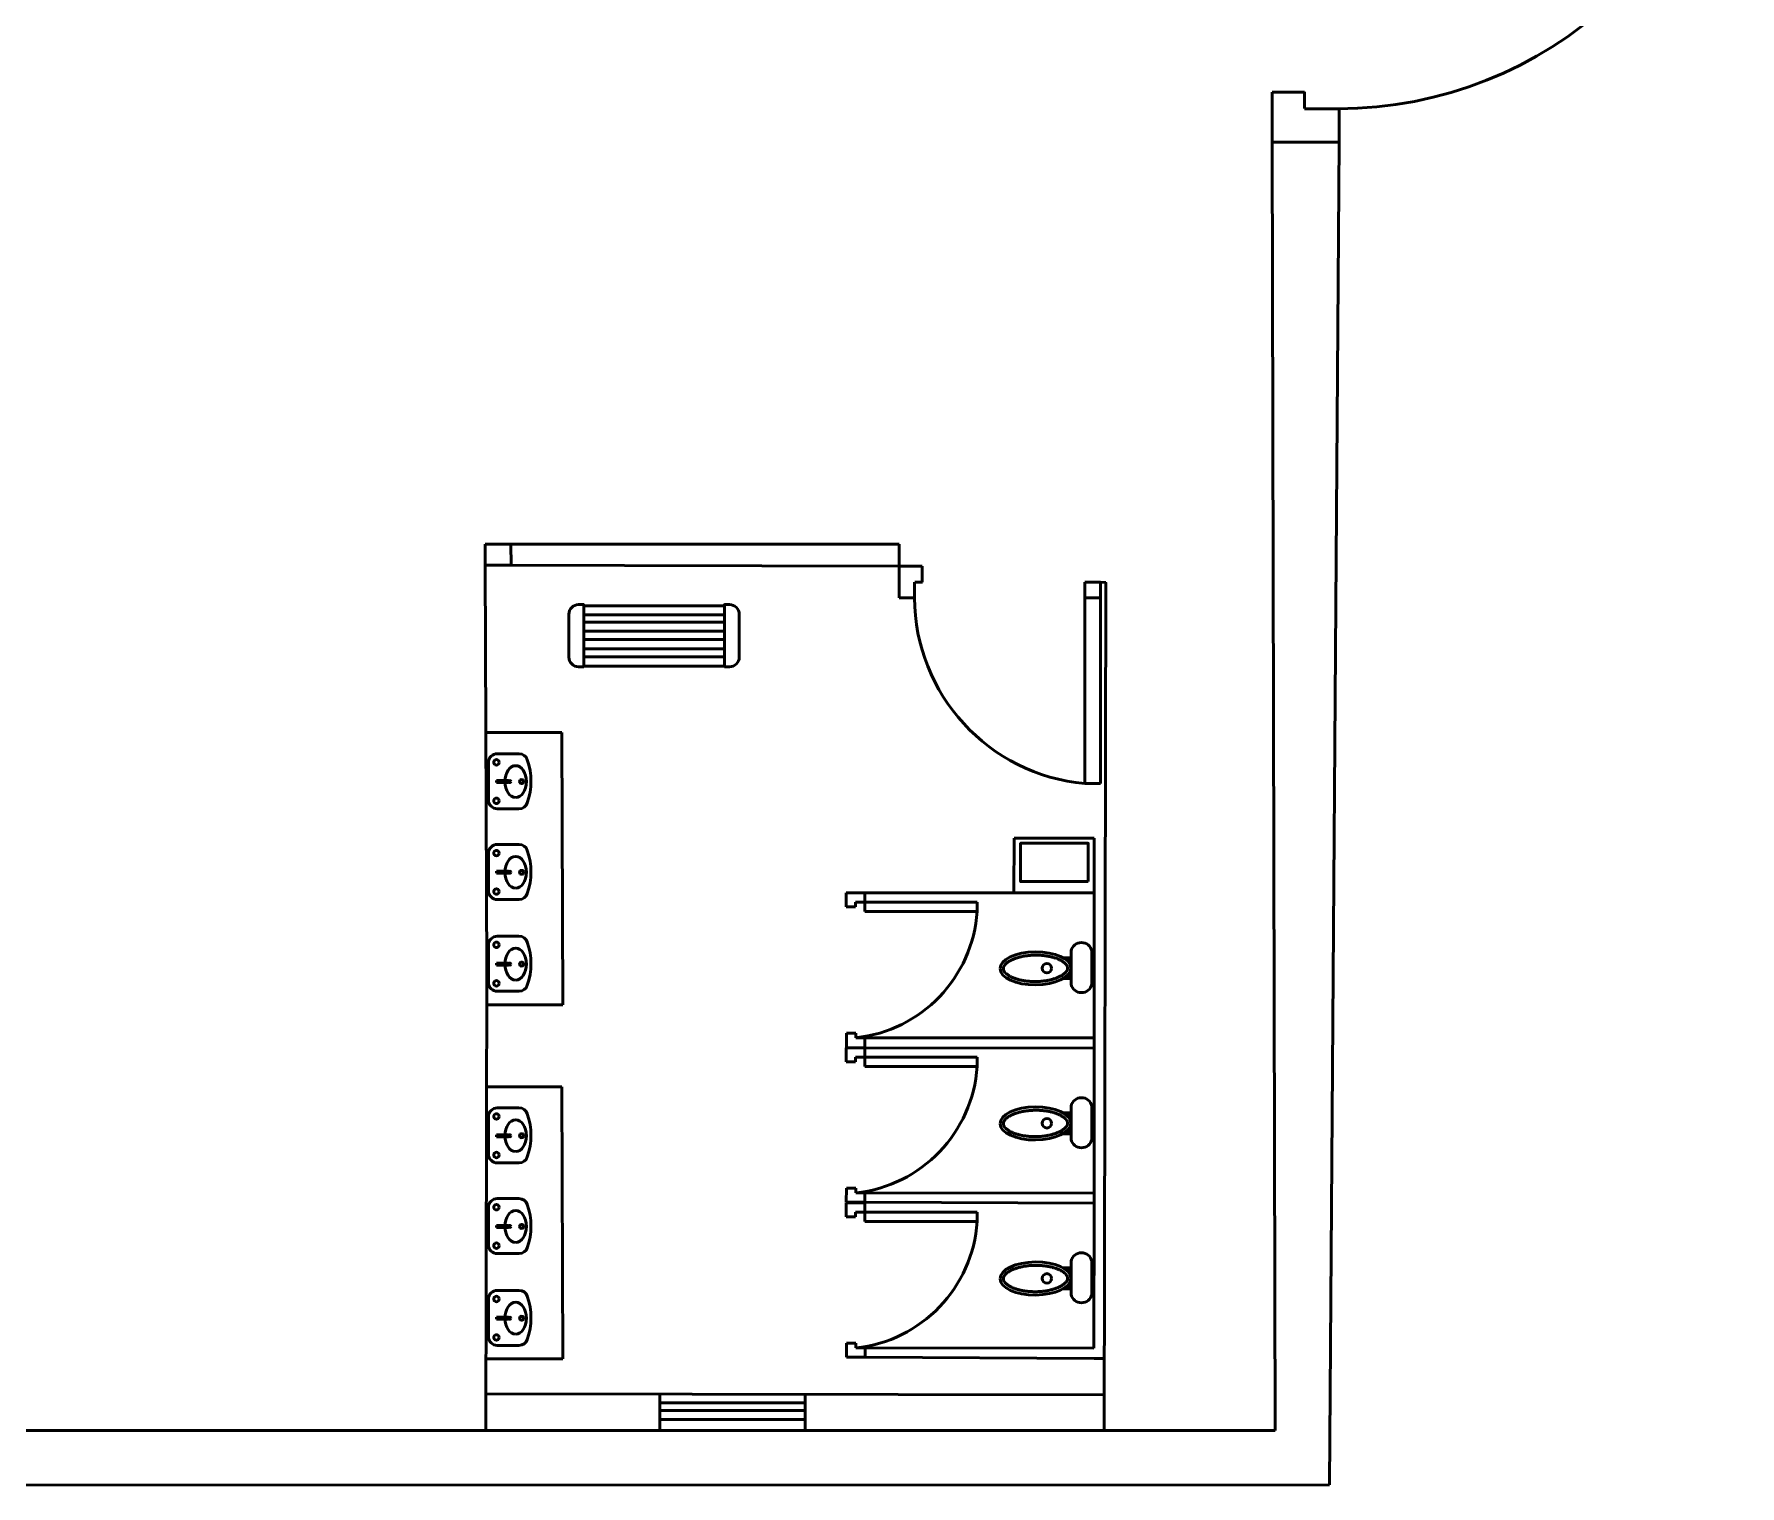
# Model space of a CAD drawing. Header units: feet. Extents: x 9 to 183943, y 42 to 62180.
# Drawn here: x 14626.9 to 14815.4, y 40154.9 to 40315.3 of the extents above; entities that cross this region are included whole.
import ezdxf

# ---------------------------------------------------------------- set-up
doc = ezdxf.new("R2010")
doc.units = ezdxf.units.FT
doc.header["$LTSCALE"] = 2.5
doc.header["$MEASUREMENT"] = 0
doc.layers.add('1', color=7, linetype='Continuous', lineweight=50)

msp = doc.modelspace()

# ---------------------------------------------------------------- linework, layer by layer
at = {"layer": '1'}
for p, q in [((14763.69999999997, 40308.85945670196), (14767.265812013, 40308.85945670196)), ((14763.69999999997, 40303.31023265619), (14763.69999999997, 40308.85945670196)), ((14767.265812013, 40308.89645022553), (14767.265812013, 40307.04677404847)), ((14767.265812013, 40307.00978052491), (14770.96516436707, 40307.00978052491)), ((14770.96516436707, 40307.00978052491), (14770.96516436707, 40307.00978052491)), ((14771.10000000001, 40303.31042817084), (14771.09994246842, 40307.01032803291)), ((14771.10000000001, 40303.31042817084), (14763.69999999997, 40303.31023265619)), ((14763.69999999997, 40303.31023265619), (14764, 40161)), ((14771.10000000001, 40303.31042817084), (14770, 40155)), ((14679.589891922, 40258.90405824401), (14676.73578165805, 40258.90405824401)), ((14676.73578165805, 40256.59179027942), (14676.73578165805, 40258.90405824401)), ((14679.589891922, 40258.90405824401), (14722.4593399855, 40258.90405824401)), ((14679.59063696503, 40256.60487120263), (14679.589891922, 40258.90405824401)), ((14722.4593399855, 40258.90405824401), (14722.46280971542, 40256.48994007656)), ((14679.59063696503, 40256.60487120263), (14676.73578165805, 40256.59179027942)), ((14676.73578165805, 40256.59179027942), (14676.92545697125, 40211.59166689375)), ((14725.02907179498, 40256.48306047677), (14722.43933167464, 40256.48306047677)), ((14722.46290361356, 40253.00076211827), (14722.46280971542, 40256.48994007655)), ((14725.02907179498, 40256.48306047677), (14725.02907179498, 40254.71154090588)), ((14724.17368240116, 40254.71154090588), (14724.17368240116, 40253.00076211827)), ((14725.04617958286, 40254.71154090588), (14724.19079018906, 40254.71154090588)), ((14743.84763845874, 40254.71154090588), (14742.99224906492, 40254.71154090588)), ((14742.99224906492, 40253.00076211827), (14742.99224906492, 40254.71154090588)), ((14743.84763845874, 40254.71154090588), (14744.70302785254, 40254.71154090588)), ((14744.70302785254, 40254.71154090588), (14744.70302785254, 40253.00076211827)), ((14744.70302785254, 40254.71154090588), (14745.28931850662, 40254.69598858616)), ((14724.17368240116, 40253.00076211827), (14722.46290361356, 40253.00076211827)), ((14724.17368240116, 40253.00076211827), (14724.17368240116, 40253.00076211827)), ((14742.99224906492, 40253.00076211827), (14742.99224906492, 40232.47141666689)), ((14744.70302785254, 40253.00076211827), (14742.99224906492, 40253.00076211827)), ((14744.70302785254, 40232.47141666689), (14744.70302785254, 40253.00076211827)), ((14685.19346704848, 40238.10228126155), (14676.91549991498, 40238.10228126155)), ((14685.30609245166, 40208.03129861332), (14685.19346704848, 40238.10228126155)), ((14677.98069198117, 40232.57549491047), (14677.98069198117, 40232.79531798655)), ((14677.98069198117, 40232.79531798655), (14679.29963043765, 40232.79531798655)), ((14679.29963043765, 40232.57549491047), (14677.98069198117, 40232.57549491047)), ((14679.29963043765, 40232.79531798655), (14679.29963043765, 40232.57549491047)), ((14742.99224906492, 40232.47141666689), (14744.70302785254, 40232.47141666689)), ((14735.15126575074, 40220.383265434), (14735.18081180963, 40226.43588636267)), ((14735.18081180963, 40226.43588636267), (14744.00031820829, 40226.43588636267)), ((14744.00031820829, 40226.43588636267), (14744.00036449839, 40203.80570163584)), ((14677.98069198117, 40222.55183402773), (14677.98069198117, 40222.77165710381)), ((14677.98069198117, 40222.77165710381), (14679.29963043765, 40222.77165710381)), ((14679.29963043765, 40222.55183402773), (14677.98069198117, 40222.55183402773)), ((14679.29963043765, 40222.77165710381), (14679.29963043765, 40222.55183402773)), ((14718.68201408603, 40220.40956834218), (14716.61457987434, 40220.40956834218)), ((14716.61457987434, 40220.40956834218), (14716.61457987434, 40218.8589926834)), ((14718.68201408603, 40219.37585123632), (14718.68201408603, 40220.40956834218)), ((14718.68201408603, 40220.383265434), (14744.00081603801, 40220.383265434)), ((14716.61457987434, 40218.8589926834), (14717.64829698019, 40218.8589926834)), ((14717.64829698019, 40218.8589926834), (14717.64829698019, 40219.37585123632)), ((14717.64829698019, 40219.37585123632), (14718.68201408603, 40219.37585123632)), ((14731.08661935614, 40219.37585123632), (14718.68201408603, 40219.37585123632)), ((14718.68201408603, 40219.37585123632), (14718.68201408603, 40218.34213413049)), ((14718.68201408603, 40218.34213413049), (14731.08661935614, 40218.34213413049)), ((14731.08661935614, 40218.34213413049), (14731.08661935614, 40219.37585123632)), ((14677.98069198117, 40212.4155477418), (14677.98069198117, 40212.63537081789)), ((14677.98069198117, 40212.63537081789), (14679.29963043765, 40212.63537081789)), ((14679.29963043765, 40212.4155477418), (14677.98069198117, 40212.4155477418)), ((14679.29963043765, 40212.63537081789), (14679.29963043765, 40212.4155477418)), ((14741.46380104564, 40213.26686226307), (14740.58879221153, 40213.21825066117)), ((14741.46380104564, 40213.22080170734), (14740.68235989323, 40213.15568161131)), ((14741.47055612962, 40210.88269727998), (14740.58865048674, 40210.91777392078)), ((14741.47055612962, 40210.92875783571), (14740.6807715982, 40210.96383447651)), ((14676.96573533181, 40208.03129861332), (14685.30609245166, 40208.03129861332)), ((14716.65265100854, 40204.89926739479), (14716.61457987434, 40201.72698230169)), ((14716.65265100854, 40204.89926739479), (14717.68636811438, 40204.89926739479)), ((14717.68636811438, 40204.89926739479), (14717.68636811438, 40204.38240884186)), ((14718.68201408603, 40203.27755796046), (14716.61457987434, 40203.27755796046)), ((14717.68636811438, 40204.38240884186), (14718.72008522021, 40204.38240884186)), ((14718.68201408603, 40203.27755796046), (14718.68201408603, 40204.38240884186)), ((14718.68201408603, 40203.27755796046), (14744.00081603801, 40203.25125505227)), ((14718.68201408603, 40202.24384085459), (14718.68201408603, 40203.27755796046)), ((14743.9999239983, 40204.3661364377), (14718.72008522021, 40204.38240884186)), ((14718.72008522021, 40204.38240884186), (14718.72008522021, 40204.38240884186)), ((14744.00036489829, 40186.11924467055), (14744.00036449839, 40203.80570163584)), ((14716.61457987434, 40201.72698230169), (14717.64829698019, 40201.72698230169)), ((14717.64829698019, 40201.72698230169), (14717.64829698019, 40202.24384085459)), ((14717.64829698019, 40202.24384085459), (14718.68201408603, 40202.24384085459)), ((14731.08661935614, 40202.24384085459), (14718.68201408603, 40202.24384085459)), ((14718.68201408603, 40202.24384085459), (14718.68201408603, 40201.21012374877)), ((14718.68201408603, 40201.21012374877), (14731.08661935614, 40201.21012374877)), ((14731.08661935614, 40201.21012374877), (14731.08661935614, 40202.24384085459)), ((14685.19346704848, 40198.98247298478), (14676.91549991498, 40198.98247298478)), ((14685.30609245166, 40168.91149033656), (14685.19346704848, 40198.98247298478)), ((14741.46380104564, 40196.13485188134), (14740.58879221153, 40196.08624027945)), ((14741.46380104564, 40196.08879132561), (14740.68235989323, 40196.0236712296)), ((14677.98069198117, 40193.45568663371), (14677.98069198117, 40193.67550970978)), ((14677.98069198117, 40193.67550970978), (14679.29963043765, 40193.67550970978)), ((14679.29963043765, 40193.45568663371), (14677.98069198117, 40193.45568663371)), ((14679.29963043765, 40193.67550970978), (14679.29963043765, 40193.45568663371)), ((14741.47055612962, 40193.75068689825), (14740.58865048674, 40193.78576353905)), ((14741.47055612962, 40193.79674745398), (14740.6807715982, 40193.83182409478)), ((14716.65265100854, 40187.76725701306), (14716.63404228572, 40186.2166813543)), ((14716.65265100854, 40187.76725701306), (14717.68636811438, 40187.76725701306)), ((14717.68636811438, 40187.76725701306), (14717.68636811438, 40187.25039846014)), ((14716.63318859716, 40186.14554757874), (14716.61457987434, 40184.59497191996)), ((14718.68201408603, 40186.14554757874), (14716.63318859716, 40186.14554757874)), ((14718.72008522021, 40186.21668135431), (14716.63404228572, 40186.21668135431)), ((14717.68636811438, 40187.25039846014), (14718.72008522021, 40187.25039846014)), ((14718.68201408603, 40186.2166813543), (14718.68201408603, 40187.25039846014)), ((14718.68201408603, 40185.11183047287), (14718.68201408603, 40186.14554757874)), ((14743.9999239983, 40187.23412605598), (14718.72008522021, 40187.25039846014)), ((14718.72008522021, 40187.25039846014), (14718.72008522021, 40187.25039846014)), ((14718.72008522021, 40186.21668135431), (14744.00036449839, 40186.10262424139)), ((14744.00036489829, 40186.11924467055), (14743.9999239983, 40170.10211567425)), ((14716.61457987434, 40184.59497191996), (14717.64829698019, 40184.59497191996)), ((14717.64829698019, 40184.59497191996), (14717.64829698019, 40185.11183047287)), ((14717.64829698019, 40185.11183047287), (14718.68201408603, 40185.11183047287)), ((14731.08661935614, 40185.11183047287), (14718.68201408603, 40185.11183047287)), ((14718.68201408603, 40185.11183047287), (14718.68201408603, 40184.07811336705)), ((14718.68201408603, 40184.07811336705), (14731.08661935614, 40184.07811336705)), ((14731.08661935614, 40184.07811336705), (14731.08661935614, 40185.11183047287)), ((14677.98069198117, 40183.43202575096), (14677.98069198117, 40183.65184882704)), ((14677.98069198117, 40183.65184882704), (14679.29963043765, 40183.65184882704)), ((14679.29963043765, 40183.43202575096), (14677.98069198117, 40183.43202575096)), ((14679.29963043765, 40183.65184882704), (14679.29963043765, 40183.43202575096)), ((14741.46380104564, 40179.00284149963), (14740.58879221153, 40178.95422989772)), ((14741.46380104564, 40178.9567809439), (14740.68235989323, 40178.89166084787)), ((14741.47055612962, 40176.61867651653), (14740.58865048674, 40176.65375315733)), ((14741.47055612962, 40176.66473707227), (14740.6807715982, 40176.69981371306)), ((14677.98069198117, 40173.29573946504), (14677.98069198117, 40173.51556254112)), ((14677.98069198117, 40173.51556254112), (14679.29963043765, 40173.51556254112)), ((14679.29963043765, 40173.29573946504), (14677.98069198117, 40173.29573946504)), ((14679.29963043765, 40173.51556254112), (14679.29963043765, 40173.29573946504)), ((14676.90017249463, 40168.91149033656), (14685.30609245166, 40168.91149033656)), ((14716.65265100854, 40169.08467097258), (14716.65265100854, 40170.63524663135)), ((14716.65265100854, 40170.63524663135), (14717.68636811438, 40170.63524663135)), ((14718.72008522021, 40169.08467097258), (14716.65265100854, 40169.08467097258)), ((14717.68636811438, 40170.63524663135), (14717.68636811438, 40170.11838807842)), ((14717.68636811438, 40170.11838807842), (14718.72008522021, 40170.11838807842)), ((14743.9999239983, 40170.10211567425), (14718.72008522021, 40170.11838807842)), ((14718.72008522021, 40170.11838807842), (14718.72008522021, 40170.11838807842)), ((14718.72008522021, 40170.11838807842), (14718.72008522021, 40169.08467097258)), ((14718.72008522021, 40169.08467097258), (14744.00036449839, 40168.97061385966)), ((14745.14563505308, 40168.9634395335), (14744.00036449839, 40168.97061385966)), ((14676.85098150697, 40165.04879945536), (14745.13888152197, 40164.93376581091)), ((14696.03707394089, 40165.01647973056), (14696.0370739409, 40161)), ((14712.07144493808, 40164.05482633653), (14696.03707394089, 40164.05482633653)), ((14712.07144493808, 40161), (14712.07144493808, 40164.98946920407)), ((14712.07144493808, 40163.22240986927), (14696.03707394089, 40163.22240986927)), ((14712.07144493808, 40162.20501196485), (14696.03707394089, 40162.20501196486)), ((14764, 40161), (13962.92167262233, 40161)), ((14770, 40155), (13962.92167262233, 40154.88280857685))]:
    msp.add_line(p, q, dxfattribs=at)
for points in [[(14722.43933167464, 40256.48306047677), (14677.00089684469, 40256.60487120263), (14677.00087695744, 40256.59300494388)], [(14676.92545697125, 40211.59166689392), (14676.8, 40161), (14745.13229552911, 40161.00405824401), (14745.28931850662, 40254.69598858616), (14745.28931850662, 40254.69598858616)]]:
    msp.add_lwpolyline(points, dxfattribs=at)
for points in [[(14687.61923098013, 40245.37021381639), (14687.05283034267, 40245.37021381639, -0.4142135623730951), (14685.98903219107, 40246.43401196798), (14685.98903219107, 40251.1679137426, -0.4142135623730951), (14687.05283034267, 40252.23171189419), (14687.61923098013, 40252.23171189419)], [(14703.1775354069, 40245.37021381639), (14703.74393604437, 40245.37021381639, 0.4142135623730951), (14704.80773419597, 40246.43401196798), (14704.80773419597, 40251.1679137426, 0.4142135623730951), (14703.74393604437, 40252.23171189419), (14703.1775354069, 40252.23171189419)], [(14677.10139967685, 40234.78593806439), (14677.10139967685, 40230.65814919132, 0.4142135623730951), (14678.07839112611, 40229.68115774208), (14680.4699847779, 40229.68115774208, 0.3204650534085284), (14681.39416587852, 40230.34128709968, 0.16666666666667), (14681.39416587852, 40235.10280015603, 0.3204650534085164), (14680.4699847779, 40235.76292951364), (14678.07839112611, 40235.76292951364, 0.4142135623730951)], [(14677.10139967685, 40224.76227718165), (14677.10139967685, 40220.63448830858, 0.4142135623730951), (14678.07839112611, 40219.65749685934), (14680.4699847779, 40219.65749685934, 0.3204650534085284), (14681.39416587852, 40220.31762621694, 0.16666666666667), (14681.39416587852, 40225.07913927329, 0.3204650534085164), (14680.4699847779, 40225.73926863089), (14678.07839112611, 40225.73926863089, 0.4142135623730951)], [(14677.10139967685, 40214.62599089573), (14677.10139967685, 40210.49820202267, 0.4142135623730951), (14678.07839112611, 40209.52121057342), (14680.4699847779, 40209.52121057342, 0.3204650534085284), (14681.39416587852, 40210.18133993103, 0.16666666666667), (14681.39416587852, 40214.94285298737, 0.3204650534085164), (14680.4699847779, 40215.60298234497), (14678.07839112611, 40215.60298234497, 0.4142135623730951)], [(14677.10139967685, 40195.66612978763), (14677.10139967685, 40191.53834091456, 0.4142135623730951), (14678.07839112611, 40190.56134946532), (14680.4699847779, 40190.56134946532, 0.3204650534085284), (14681.39416587852, 40191.22147882291, 0.16666666666667), (14681.39416587852, 40195.98299187926, 0.3204650534085164), (14680.4699847779, 40196.64312123687), (14678.07839112611, 40196.64312123687, 0.4142135623730951)], [(14677.10139967685, 40185.64246890488), (14677.10139967685, 40181.51468003182, 0.4142135623730951), (14678.07839112611, 40180.53768858258), (14680.4699847779, 40180.53768858258, 0.3204650534085284), (14681.39416587852, 40181.19781794018, 0.16666666666667), (14681.39416587852, 40185.95933099652, 0.3204650534085164), (14680.4699847779, 40186.61946035412), (14678.07839112611, 40186.61946035412, 0.4142135623730951)], [(14677.10139967685, 40175.50618261896), (14677.10139967685, 40171.3783937459, 0.4142135623730951), (14678.07839112611, 40170.40140229666), (14680.4699847779, 40170.40140229666, 0.3204650534085284), (14681.39416587852, 40171.06153165426, 0.16666666666667), (14681.39416587852, 40175.8230447106, 0.3204650534085164), (14680.4699847779, 40176.48317406821), (14678.07839112611, 40176.48317406821, 0.4142135623730951)]]:
    msp.add_lwpolyline(points, format="xyb", close=True, dxfattribs=at)
for points in [[(14687.61923098013, 40251.0963854464), (14703.1775354069, 40251.0963854464), (14703.1775354069, 40252.11440771691), (14687.61923098013, 40252.11440771691)], [(14687.61923098013, 40249.28656807659), (14703.1775354069, 40249.28656807659), (14703.1775354069, 40250.30459034711), (14687.61923098013, 40250.30459034711)], [(14687.61923098013, 40247.36363712118), (14703.1775354069, 40247.36363712118), (14703.1775354069, 40248.38165939169), (14687.61923098013, 40248.38165939169)], [(14687.61923098013, 40245.44070616577), (14703.1775354069, 40245.44070616577), (14703.1775354069, 40246.45872843629), (14687.61923098013, 40246.45872843629)], [(14743.35817914886, 40221.64225723278), (14735.88575726991, 40221.64225723278), (14735.88575726991, 40225.87192999444), (14743.35817914886, 40225.87192999444)]]:
    msp.add_lwpolyline(points, close=True, dxfattribs=at)
for points in [[(14741.46380104564, 40210.29174528111), (14741.46380104564, 40213.97658973961, -0.8), (14743.76682883221, 40213.97658973961), (14743.76682883221, 40210.29174528111, -0.8), (14741.46380104564, 40210.29174528111)], [(14741.46380104564, 40193.15973489938), (14741.46380104564, 40196.84457935789, -0.8), (14743.76682883221, 40196.84457935789), (14743.76682883221, 40193.15973489938, -0.8), (14741.46380104564, 40193.15973489938)], [(14741.46380104564, 40176.02772451765), (14741.46380104564, 40179.71256897617, -0.8), (14743.76682883221, 40179.71256897617), (14743.76682883221, 40176.02772451765, -0.8), (14741.46380104564, 40176.02772451765)]]:
    msp.add_lwpolyline(points, format="xyb", dxfattribs=at)
for centre, radius in [((14677.98069198117, 40234.81036285062), 0.3021179205422205), ((14679.44617915505, 40232.68540644851), 0.1099115380400769), ((14680.76511761152, 40232.68540644851), 0.2198230760801538), ((14677.98069198117, 40230.5604500464), 0.3021179205422205), ((14677.98069198117, 40224.78670196787), 0.3021179205422205), ((14679.44617915505, 40222.66174556578), 0.1099115380400769), ((14680.76511761152, 40222.66174556578), 0.2198230760801538), ((14677.98069198117, 40220.53678916367), 0.3021179205422205), ((14677.98069198117, 40214.65041568195), 0.3021179205422205), ((14679.44617915505, 40212.52545927985), 0.1099115380400769), ((14680.76511761152, 40212.52545927985), 0.2198230760801538), ((14738.79228881321, 40212.06928781405), 0.5211157008456843), ((14741.25159206635, 40212.96075901315), 0.1057418190417458), ((14677.98069198117, 40210.40050287774), 0.3021179205422205), ((14741.25159206635, 40211.16314808944), 0.1057418190417458), ((14677.98069198117, 40195.69055457386), 0.3021179205422205), ((14738.79228881321, 40194.93727743233), 0.5211157008456843), ((14741.25159206635, 40195.82874863142), 0.1057418190417458), ((14679.44617915505, 40193.56559817174), 0.1099115380400769), ((14680.76511761152, 40193.56559817174), 0.2198230760801538), ((14741.25159206635, 40194.03113770771), 0.1057418190417458), ((14677.98069198117, 40191.44064176964), 0.3021179205422205), ((14677.98069198117, 40185.66689369111), 0.3021179205422205), ((14679.44617915505, 40183.541937289), 0.1099115380400769), ((14680.76511761152, 40183.541937289), 0.2198230760801538), ((14677.98069198117, 40181.4169808869), 0.3021179205422205), ((14738.79228881321, 40177.8052670506), 0.5211157008456843), ((14741.25159206635, 40178.6967382497), 0.1057418190417458), ((14741.25159206635, 40176.899127326), 0.1057418190417458), ((14677.98069198117, 40175.53060740519), 0.3021179205422205), ((14679.44617915505, 40173.40565100309), 0.1099115380400769), ((14680.76511761152, 40173.40565100309), 0.2198230760801538), ((14677.98069198117, 40171.28069460097), 0.3021179205422205)]:
    msp.add_circle(centre, radius, dxfattribs=at)
for centre, radius, start, end in [((14770.85103147487, 40351.69466976332), 44.6850349956545, 270.1463429560099, 354.8745511992166), ((14744.83836997862, 40253.05354328433), 20.66475498340842, 180.1463429564268, 264.8745511994259), ((14716.08123496939, 40219.33467436585), 15.03817464698237, 276.1272652101167, 356.2156486990256), ((14716.08123496939, 40202.20266398413), 15.03817464698237, 276.1272652101167, 356.2156486990256), ((14716.08123496939, 40185.0706536024), 15.03817464698237, 276.1272652101167, 356.2156486990256)]:
    msp.add_arc(centre, radius, start, end, dxfattribs=at)
for centre, major_axis, ratio in [((14680.10564838327, 40232.68540644852), (-3.230467518003424e-16, -1.75858460864123), 0.6756756756756758), ((14680.10564838327, 40222.66174556576), (-3.230467518003424e-16, -1.75858460864123), 0.6756756756756758), ((14680.10564838328, 40212.52545927985), (-3.230467518003424e-16, -1.75858460864123), 0.6756756756756758), ((14737.53319918244, 40212.05383318802), (-3.917559002524081, -0.03060592970721888), 0.4661243342992706), ((14680.10564838327, 40193.56559817174), (-3.230467518003424e-16, -1.75858460864123), 0.6756756756756758), ((14737.53319918244, 40194.9218228063), (-3.917559002524081, -0.03060592970721888), 0.4661243342992706), ((14680.10564838327, 40183.541937289), (-3.230467518003424e-16, -1.75858460864123), 0.6756756756756758), ((14737.53319918244, 40177.78981242456), (-3.917559002524081, -0.03060592970721888), 0.4661243342992706), ((14680.10564838328, 40173.40565100309), (-3.230467518003424e-16, -1.75858460864123), 0.6756756756756758)]:
    msp.add_ellipse(centre, major_axis=major_axis, ratio=ratio, dxfattribs=at)
for points in [[(14733.98539268972, 40212.02611594981), (14733.98547471326, 40212.01561693768), (14733.98589955562, 40212.00512052398), (14733.98744301473, 40211.98406238647), (14733.98856168014, 40211.97350051338), (14733.99151543339, 40211.95224544129), (14733.99335060911, 40211.94155212109), (14733.99777245263, 40211.91997707227), (14734.00035923355, 40211.90909526227), (14734.0063287057, 40211.88709816278), (14734.00971151894, 40211.87598283599), (14734.01732323112, 40211.85348743226), (14734.02155224608, 40211.84210735907), (14734.03090866733, 40211.81906547835), (14734.03603617255, 40211.80740370735), (14734.04724074669, 40211.78379509437), (14734.05331789127, 40211.77184831094), (14734.06646914521, 40211.74767851555), (14734.0735433054, 40211.73545557341), (14734.08873032117, 40211.71075251551), (14734.09684320467, 40211.69827247182), (14734.1141425567, 40211.67308231578), (14734.1233290342, 40211.66037227122), (14734.14280308618, 40211.63475514702), (14734.15309065548, 40211.62184812687), (14734.17478698719, 40211.59587409101), (14734.18619573486, 40211.58280712466), (14734.21014741936, 40211.55655260346), (14734.22269033587, 40211.54336508761), (14734.24891679336, 40211.5169099169), (14734.26260031157, 40211.50364229143), (14734.29110850419, 40211.47706737131), (14734.30593315552, 40211.46376009778), (14734.34287787488, 40211.43182118585), (14734.36554391296, 40211.41318972745), (14734.41307704013, 40211.37603195418), (14734.43794402623, 40211.35750567801), (14734.48983738578, 40211.32065662223), (14734.51686367414, 40211.30233385576), (14734.57302274475, 40211.2659829266), (14734.60215545923, 40211.2479547613), (14734.66246554803, 40211.21227677369), (14734.69364286965, 40211.1946269399), (14734.75797319624, 40211.15978222253), (14734.79112616089, 40211.14258732322), (14734.85933303929, 40211.10872237472), (14734.89438692244, 40211.09205230844), (14734.96631619925, 40211.05930072146), (14735.00319156977, 40211.04321918398), (14735.07868047504, 40211.01170266007), (14735.11729399224, 40210.9962676581), (14735.19617254036, 40210.9660970085), (14735.23643755781, 40210.95136134702), (14735.33367849554, 40210.91733684329), (14735.39133743103, 40210.89837500556), (14735.50934628889, 40210.86196291536), (14735.56969617312, 40210.84451261615), (14735.69284234044, 40210.81121988112), (14735.75563859309, 40210.7953774085), (14735.88342649611, 40210.76538406825), (14735.94841812044, 40210.75123317214), (14736.0803401875, 40210.72469516302), (14736.14727060657, 40210.71230802828), (14736.2828088441, 40210.68935890434), (14736.35141663998, 40210.67879689876), (14736.49004406292, 40210.65954914755), (14736.56006366773, 40210.65086338974), (14736.70124566206, 40210.63540942535), (14736.77240802929, 40210.62864120991), (14736.91560369166, 40210.61705411124), (14736.98763696427, 40210.61223522179), (14737.13230044247, 40210.6045692697), (14737.20493062528, 40210.60172220298), (14737.35051247035, 40210.59801325697), (14737.42346410962, 40210.59715137548), (14737.56941264154, 40210.59741711952), (14737.64240951117, 40210.59854474454), (14737.78817219587, 40210.60278482112), (14737.8609379879, 40210.60589727374), (14738.00596281927, 40210.61409331632), (14738.07822183569, 40210.61917690909), (14738.22195871688, 40210.63129247509), (14738.29343655894, 40210.63832445318), (14738.43533867645, 40210.65430485069), (14738.50576292935, 40210.66325327739), (14738.64528811588, 40210.6830252702), (14738.71438902708, 40210.69384884659), (14738.85100111356, 40210.71732021295), (14738.91851226625, 40210.72996801702), (14739.0516824297, 40210.7570269267), (14739.11734141709, 40210.77143805125), (14739.24654954247, 40210.8019522132), (14739.31009865526, 40210.81805527557), (14739.43483474668, 40210.85187079525), (14739.49602169668, 40210.86958328501), (14739.61578740106, 40210.90652315615), (14739.6743661206, 40210.92575057915), (14739.78867646736, 40210.96561272231), (14739.8444080492, 40210.98624749476), (14739.95279357379, 40211.02880224789), (14740.00544745414, 40211.05072229231), (14740.10745696733, 40211.09570926818), (14740.15681251105, 40211.11877627386), (14740.25201691229, 40211.16590054277), (14740.29786564006, 40211.18995788605), (14740.37860476963, 40211.2348496986), (14740.4140552545, 40211.2555609503), (14740.48227505097, 40211.29743446012), (14740.51504425877, 40211.31859673871), (14740.57781218679, 40211.36124484185), (14740.60781076937, 40211.38273066527), (14740.66496417603, 40211.42588607458), (14740.69211882386, 40211.44755561886), (14740.74353182711, 40211.4909269226), (14740.76778996877, 40211.5126285726), (14740.80913709077, 40211.55187206328), (14740.82671994562, 40211.56943553937), (14740.85995360174, 40211.60438760634), (14740.87560432037, 40211.62177608118), (14740.90499317177, 40211.65628945729), (14740.91873123893, 40211.67341419472), (14740.94433375788, 40211.70731625228), (14740.95619818307, 40211.72409335885), (14740.97811336818, 40211.75722681728), (14740.98816416862, 40211.77358291526), (14741.00501330993, 40211.80315176331), (14741.0120748742, 40211.81643691254), (14741.02504835435, 40211.84265677429), (14741.03096036479, 40211.85559138789), (14741.04169825259, 40211.88110680334), (14741.04652426459, 40211.89368753367), (14741.05515689843, 40211.91850999147), (14741.05896368782, 40211.93075169436), (14741.06562327675, 40211.95493060844), (14741.06847626005, 40211.9668678587), (14741.07328695001, 40211.99049192379), (14741.07524483161, 40212.00217884974), (14741.07831185985, 40212.02537363566), (14741.07942114367, 40212.03688167394), (14741.08082055264, 40212.05980299135), (14741.08111075155, 40212.07121649624), (14741.08088134614, 40212.09403983835), (14741.08036173738, 40212.10544991745), (14741.07850076763, 40212.12835713856), (14741.07715932483, 40212.13985450299), (14741.07362274571, 40212.16301956248), (14741.07142746632, 40212.17468742986), (14741.06613472876, 40212.19826326917), (14741.06303709264, 40212.21017134488), (14741.0558795362, 40212.23427968047), (14741.05181943196, 40212.24647997217), (14741.04267075369, 40212.2712050905), (14741.03758201426, 40212.28372988643), (14741.0263091285, 40212.30911666492), (14741.02012485112, 40212.32197857161), (14741.00659770118, 40212.3480341958), (14740.9992547382, 40212.36122781187), (14740.98335411699, 40212.38792618798), (14740.9747964075, 40212.40143083853), (14740.95641939576, 40212.42871855506), (14740.94660007509, 40212.44250151647), (14740.92566316369, 40212.47030432161), (14740.91454557898, 40212.48432407372), (14740.89098583481, 40212.51255309184), (14740.87854369748, 40212.52676228285), (14740.85231846127, 40212.55531948576), (14740.83853539358, 40212.56966743973), (14740.80962100182, 40212.59845014611), (14740.79448971257, 40212.61288485613), (14740.76287966575, 40212.64178922113), (14740.74640094297, 40212.65625884692), (14740.71210384341, 40212.68518242283), (14740.69428549912, 40212.69963635428), (14740.65732298119, 40212.72847986132), (14740.63817883656, 40212.7428694262), (14740.59109288527, 40212.77696147879), (14740.56256281383, 40212.79661397442), (14740.50308167059, 40212.83559518833), (14740.47213069706, 40212.85492390789), (14740.40788253646, 40212.89315406654), (14740.37458542463, 40212.91205552112), (14740.30572927471, 40212.94933702883), (14740.2701702931, 40212.96771710402), (14740.19688223177, 40213.0038705241), (14740.15915319406, 40213.02164389302), (14740.08162292742, 40213.05650665628), (14740.04182172969, 40213.07359607396), (14739.96025004414, 40213.10702105545), (14739.91847957962, 40213.12335664058), (14739.83307644996, 40213.1552107682), (14739.78944380245, 40213.17072932942), (14739.70042697949, 40213.20089230821), (14739.65504281773, 40213.21553674184), (14739.56263675855, 40213.24389993017), (14739.51561487213, 40213.25761869839), (14739.42004991023, 40213.2840841437), (14739.37150684393, 40213.29683083199), (14739.25496295869, 40213.32579823455), (14739.18635364811, 40213.34157884069), (14739.04682614415, 40213.37115305546), (14738.97590798456, 40213.38494669722), (14738.83207975253, 40213.41046841042), (14738.75916971182, 40213.42219650646), (14738.61168031877, 40213.44352206868), (14738.53710099743, 40213.45311955283), (14738.38660033886, 40213.47013171327), (14738.31067903262, 40213.47754640236), (14738.15782546606, 40213.49015321883), (14738.08089323702, 40213.49534535502), (14737.92635171864, 40213.50347941463), (14737.84874246096, 40213.50642134364), (14737.69318266659, 40213.5100392267), (14737.6152321618, 40213.51071518362), (14737.45932658729, 40213.50979712349), (14737.38137154965, 40213.50820310683), (14737.22579359581, 40213.50275281499), (14737.1481707116, 40213.49889653776), (14736.99359276169, 40213.48894117909), (14736.91663772775, 40213.48284209293), (14736.76372922861, 40213.46843241023), (14736.68777579491, 40213.46012180583), (14736.5372013504, 40213.44133240698), (14736.46258037082, 40213.43085360077), (14736.31499785213, 40213.40778343708), (14736.24203634428, 40213.39519206287), (14736.09809501399, 40213.36796514366), (14736.0271152235, 40213.35332957554), (14735.88745385521, 40213.32209598322), (14735.81877231135, 40213.30549792763), (14735.68401726415, 40213.27043521874), (14735.61794379892, 40213.25197052364), (14735.48870696755, 40213.21328562569), (14735.42554364747, 40213.19306536811), (14735.30242015016, 40213.15099710392), (14735.24246003307, 40213.12914902725), (14735.1260254047, 40213.08397141528), (14735.06955097732, 40213.06064179296), (14734.96035749108, 40213.01266826355), (14734.90763855482, 40212.98802425367), (14734.81561404215, 40212.94228676499), (14734.77563383404, 40212.92138247451), (14734.69846090266, 40212.87894534691), (14734.66126827027, 40212.85741247219), (14734.58978675693, 40212.81384761391), (14734.55549800089, 40212.79181560409), (14734.48992608943, 40212.74739598197), (14734.45864310183, 40212.72500837013), (14734.39916580305, 40212.68003557549), (14734.37097170898, 40212.6574504448), (14734.32266965597, 40212.61644710307), (14734.3020317947, 40212.59803338705), (14734.26285949145, 40212.56128755186), (14734.24432515356, 40212.54295552104), (14734.20935909188, 40212.50647432743), (14734.1929274707, 40212.48832530371), (14734.16214589261, 40212.45231090322), (14734.14779601762, 40212.43444572662), (14734.12113398434, 40212.39909425358), (14734.1088218581, 40212.38160822124), (14734.08814906403, 40212.35011769956), (14734.0794737076, 40212.33603946496), (14734.06341130968, 40212.30823256695), (14734.05602420817, 40212.29450403018), (14734.0424767916, 40212.26741861733), (14734.03631636976, 40212.25406185794), (14734.02515301966, 40212.22772476003), (14734.02014993633, 40212.21474450653), (14734.01122813589, 40212.18914473652), (14734.0073092239, 40212.1765252493), (14734.00048409715, 40212.15160907491), (14733.99757766823, 40212.13931234049), (14733.99271352376, 40212.11498167758), (14733.99075560595, 40212.10294761525), (14733.98773855999, 40212.07906293682), (14733.9866792773, 40212.06721210731), (14733.98553614172, 40212.04562157179), (14733.98531650514, 40212.03586757763), (14733.98539268972, 40212.02611594981)], [(14733.98539268973, 40194.89410556808), (14733.98547471325, 40194.88360655595), (14733.98589955562, 40194.87311014225), (14733.98744301474, 40194.85205200474), (14733.98856168014, 40194.84149013164), (14733.99151543339, 40194.82023505957), (14733.9933506091, 40194.80954173937), (14733.99777245263, 40194.78796669054), (14734.00035923355, 40194.77708488056), (14734.00632870569, 40194.75508778106), (14734.00971151895, 40194.74397245426), (14734.01732323112, 40194.72147705055), (14734.02155224608, 40194.71009697735), (14734.03090866733, 40194.68705509663), (14734.03603617255, 40194.67539332564), (14734.04724074669, 40194.65178471265), (14734.05331789127, 40194.63983792921), (14734.06646914521, 40194.61566813383), (14734.0735433054, 40194.60344519169), (14734.08873032117, 40194.57874213378), (14734.09684320468, 40194.56626209011), (14734.11414255669, 40194.54107193405), (14734.1233290342, 40194.5283618895), (14734.14280308618, 40194.5027447653), (14734.15309065549, 40194.48983774514), (14734.17478698719, 40194.46386370928), (14734.18619573487, 40194.45079674295), (14734.21014741936, 40194.42454222174), (14734.22269033586, 40194.41135470589), (14734.24891679336, 40194.38489953517), (14734.26260031157, 40194.37163190972), (14734.2911085042, 40194.3450569896), (14734.30593315551, 40194.33174971605), (14734.34287787488, 40194.29981080413), (14734.36554391295, 40194.28117934572), (14734.41307704013, 40194.24402157245), (14734.43794402623, 40194.22549529628), (14734.48983738578, 40194.1886462405), (14734.51686367413, 40194.17032347403), (14734.57302274476, 40194.13397254487), (14734.60215545923, 40194.11594437958), (14734.66246554804, 40194.08026639198), (14734.69364286965, 40194.06261655818), (14734.75797319624, 40194.0277718408), (14734.79112616089, 40194.01057694149), (14734.85933303929, 40193.97671199302), (14734.89438692244, 40193.96004192672), (14734.96631619926, 40193.92729033973), (14735.00319156977, 40193.91120880226), (14735.07868047503, 40193.87969227834), (14735.11729399224, 40193.86425727637), (14735.19617254036, 40193.83408662677), (14735.23643755781, 40193.81935096529), (14735.33367849554, 40193.78532646156), (14735.39133743103, 40193.76636462384), (14735.50934628889, 40193.72995253363), (14735.56969617313, 40193.71250223443), (14735.69284234044, 40193.67920949939), (14735.75563859309, 40193.66336702677), (14735.88342649611, 40193.63337368652), (14735.94841812044, 40193.6192227904), (14736.0803401875, 40193.5926847813), (14736.14727060656, 40193.58029764654), (14736.2828088441, 40193.55734852261), (14736.35141663998, 40193.54678651703), (14736.49004406292, 40193.52753876583), (14736.56006366772, 40193.51885300801), (14736.70124566205, 40193.50339904362), (14736.77240802929, 40193.49663082817), (14736.91560369166, 40193.48504372952), (14736.98763696427, 40193.48022484007), (14737.13230044247, 40193.47255888797), (14737.20493062529, 40193.46971182126), (14737.35051247035, 40193.46600287526), (14737.42346410962, 40193.46514099376), (14737.56941264154, 40193.46540673781), (14737.64240951117, 40193.46653436282), (14737.78817219587, 40193.47077443939), (14737.86093798791, 40193.47388689202), (14738.00596281927, 40193.4820829346), (14738.07822183569, 40193.48716652735), (14738.22195871688, 40193.49928209336), (14738.29343655894, 40193.50631407146), (14738.43533867645, 40193.52229446897), (14738.50576292935, 40193.53124289567), (14738.64528811588, 40193.55101488848), (14738.71438902708, 40193.56183846486), (14738.85100111356, 40193.58530983122), (14738.91851226624, 40193.59795763528), (14739.0516824297, 40193.62501654498), (14739.1173414171, 40193.63942766951), (14739.24654954246, 40193.66994183147), (14739.31009865526, 40193.68604489385), (14739.43483474668, 40193.71986041353), (14739.49602169667, 40193.73757290328), (14739.61578740107, 40193.77451277441), (14739.67436612061, 40193.79374019743), (14739.78867646736, 40193.83360234059), (14739.84440804919, 40193.85423711302), (14739.95279357378, 40193.89679186617), (14740.00544745414, 40193.91871191058), (14740.10745696734, 40193.96369888644), (14740.15681251106, 40193.98676589213), (14740.2520169123, 40194.03389016104), (14740.29786564006, 40194.05794750431), (14740.37860476963, 40194.10283931687), (14740.41405525449, 40194.12355056857), (14740.48227505096, 40194.16542407842), (14740.51504425877, 40194.18658635699), (14740.57781218678, 40194.22923446014), (14740.60781076937, 40194.25072028355), (14740.66496417603, 40194.29387569286), (14740.69211882385, 40194.31554523715), (14740.7435318271, 40194.35891654086), (14740.76778996877, 40194.38061819087), (14740.80913709077, 40194.41986168156), (14740.82671994562, 40194.43742515765), (14740.85995360175, 40194.47237722461), (14740.87560432037, 40194.48976569945), (14740.90499317178, 40194.52427907557), (14740.91873123893, 40194.541403813), (14740.94433375788, 40194.57530587055), (14740.95619818307, 40194.59208297713), (14740.97811336818, 40194.62521643557), (14740.98816416863, 40194.64157253355), (14741.00501330992, 40194.67114138157), (14741.0120748742, 40194.68442653081), (14741.02504835435, 40194.71064639257), (14741.03096036479, 40194.72358100616), (14741.04169825259, 40194.7490964216), (14741.04652426458, 40194.76167715194), (14741.05515689843, 40194.78649960974), (14741.05896368782, 40194.79874131263), (14741.06562327675, 40194.82292022672), (14741.06847626005, 40194.83485747698), (14741.07328695001, 40194.85848154206), (14741.07524483159, 40194.87016846802), (14741.07831185986, 40194.89336325393), (14741.07942114366, 40194.90487129222), (14741.08082055263, 40194.92779260962), (14741.08111075155, 40194.93920611452), (14741.08088134614, 40194.96202945663), (14741.08036173738, 40194.97343953572), (14741.07850076763, 40194.99634675684), (14741.07715932482, 40195.00784412126), (14741.07362274571, 40195.03100918076), (14741.07142746632, 40195.04267704814), (14741.06613472876, 40195.06625288744), (14741.06303709264, 40195.07816096315), (14741.0558795362, 40195.10226929874), (14741.05181943196, 40195.11446959044), (14741.04267075369, 40195.13919470879), (14741.03758201426, 40195.1517195047), (14741.0263091285, 40195.17710628319), (14741.02012485111, 40195.18996818988), (14741.00659770119, 40195.21602381407), (14740.99925473819, 40195.22921743015), (14740.98335411699, 40195.25591580626), (14740.9747964075, 40195.2694204568), (14740.95641939577, 40195.29670817333), (14740.94660007509, 40195.31049113475), (14740.92566316368, 40195.3382939399), (14740.91454557898, 40195.352313692), (14740.89098583481, 40195.38054271013), (14740.87854369748, 40195.39475190111), (14740.85231846127, 40195.42330910404), (14740.83853539358, 40195.43765705801), (14740.80962100182, 40195.46643976439), (14740.79448971257, 40195.4808744744), (14740.76287966575, 40195.50977883941), (14740.74640094297, 40195.52424846519), (14740.71210384342, 40195.55317204112), (14740.69428549912, 40195.56762597255), (14740.65732298121, 40195.59646947958), (14740.63817883656, 40195.61085904448), (14740.59109288527, 40195.64495109706), (14740.56256281383, 40195.66460359269), (14740.50308167059, 40195.70358480662), (14740.47213069705, 40195.72291352617), (14740.40788253646, 40195.76114368481), (14740.37458542463, 40195.78004513939), (14740.30572927471, 40195.81732664709), (14740.2701702931, 40195.83570672229), (14740.19688223177, 40195.87186014238), (14740.15915319406, 40195.88963351132), (14740.08162292743, 40195.92449627455), (14740.0418217297, 40195.94158569224), (14739.96025004414, 40195.97501067372), (14739.91847957962, 40195.99134625886), (14739.83307644995, 40196.02320038647), (14739.78944380245, 40196.03871894769), (14739.7004269795, 40196.06888192648), (14739.65504281773, 40196.08352636011), (14739.56263675855, 40196.11188954845), (14739.51561487213, 40196.12560831667), (14739.42004991022, 40196.15207376197), (14739.37150684393, 40196.16482045026), (14739.25496295869, 40196.19378785283), (14739.18635364811, 40196.20956845897), (14739.04682614415, 40196.23914267374), (14738.97590798456, 40196.2529363155), (14738.83207975253, 40196.2784580287), (14738.75916971182, 40196.29018612473), (14738.61168031877, 40196.31151168694), (14738.53710099744, 40196.32110917111), (14738.38660033887, 40196.33812133155), (14738.31067903263, 40196.34553602064), (14738.15782546605, 40196.3581428371), (14738.08089323702, 40196.36333497329), (14737.92635171864, 40196.37146903291), (14737.84874246097, 40196.37441096191), (14737.69318266659, 40196.37802884497), (14737.61523216179, 40196.37870480191), (14737.45932658729, 40196.37778674176), (14737.38137154966, 40196.37619272512), (14737.22579359581, 40196.37074243328), (14737.1481707116, 40196.36688615603), (14736.99359276169, 40196.35693079736), (14736.91663772775, 40196.35083171121), (14736.76372922861, 40196.33642202851), (14736.68777579491, 40196.3281114241), (14736.5372013504, 40196.30932202526), (14736.46258037082, 40196.29884321905), (14736.31499785213, 40196.27577305536), (14736.24203634428, 40196.26318168114), (14736.098095014, 40196.23595476193), (14736.0271152235, 40196.22131919381), (14735.88745385522, 40196.19008560149), (14735.81877231135, 40196.17348754591), (14735.68401726414, 40196.13842483701), (14735.61794379892, 40196.11996014191), (14735.48870696755, 40196.08127524397), (14735.42554364747, 40196.06105498638), (14735.30242015016, 40196.0189867222), (14735.24246003307, 40195.99713864552), (14735.1260254047, 40195.95196103355), (14735.06955097732, 40195.92863141123), (14734.96035749108, 40195.88065788183), (14734.90763855481, 40195.85601387195), (14734.81561404215, 40195.81027638326), (14734.77563383404, 40195.78937209279), (14734.69846090265, 40195.74693496519), (14734.66126827027, 40195.72540209046), (14734.58978675694, 40195.68183723219), (14734.55549800089, 40195.65980522236), (14734.48992608943, 40195.61538560026), (14734.45864310183, 40195.59299798841), (14734.39916580305, 40195.54802519376), (14734.37097170898, 40195.52544006309), (14734.32266965597, 40195.48443672136), (14734.3020317947, 40195.46602300534), (14734.26285949145, 40195.42927717015), (14734.24432515356, 40195.41094513931), (14734.20935909188, 40195.3744639457), (14734.19292747071, 40195.35631492198), (14734.16214589261, 40195.32030052149), (14734.14779601762, 40195.30243534491), (14734.12113398433, 40195.26708387185), (14734.1088218581, 40195.24959783951), (14734.08814906403, 40195.21810731783), (14734.0794737076, 40195.20402908322), (14734.06341130968, 40195.17622218523), (14734.05602420817, 40195.16249364845), (14734.04247679161, 40195.13540823562), (14734.03631636975, 40195.12205147622), (14734.02515301965, 40195.0957143783), (14734.02014993633, 40195.08273412482), (14734.01122813588, 40195.05713435481), (14734.0073092239, 40195.04451486757), (14734.00048409715, 40195.01959869319), (14733.99757766823, 40195.00730195877), (14733.99271352375, 40194.98297129585), (14733.99075560594, 40194.97093723353), (14733.98773855999, 40194.94705255509), (14733.9866792773, 40194.93520172558), (14733.98553614172, 40194.91361119007), (14733.98531650514, 40194.9038571959), (14733.98539268973, 40194.89410556808)], [(14733.98539268973, 40177.76209518636), (14733.98547471326, 40177.75159617422), (14733.98589955562, 40177.74109976053), (14733.98744301473, 40177.72004162301), (14733.98856168014, 40177.70947974992), (14733.99151543339, 40177.68822467785), (14733.99335060911, 40177.67753135764), (14733.99777245263, 40177.65595630881), (14734.00035923355, 40177.64507449884), (14734.00632870569, 40177.62307739934), (14734.00971151894, 40177.61196207254), (14734.01732323112, 40177.58946666882), (14734.02155224608, 40177.57808659561), (14734.03090866733, 40177.55504471491), (14734.03603617255, 40177.54338294391), (14734.04724074669, 40177.51977433093), (14734.05331789127, 40177.50782754749), (14734.06646914521, 40177.48365775209), (14734.0735433054, 40177.47143480997), (14734.08873032117, 40177.44673175207), (14734.09684320467, 40177.43425170838), (14734.11414255669, 40177.40906155232), (14734.1233290342, 40177.39635150776), (14734.14280308618, 40177.37073438357), (14734.15309065548, 40177.35782736341), (14734.17478698719, 40177.33185332757), (14734.18619573486, 40177.31878636121), (14734.21014741936, 40177.29253184002), (14734.22269033587, 40177.27934432418), (14734.24891679336, 40177.25288915345), (14734.26260031158, 40177.23962152798), (14734.29110850419, 40177.21304660787), (14734.30593315552, 40177.19973933433), (14734.34287787488, 40177.16780042241), (14734.36554391295, 40177.149168964), (14734.41307704013, 40177.11201119073), (14734.43794402623, 40177.09348491456), (14734.48983738578, 40177.05663585879), (14734.51686367414, 40177.0383130923), (14734.57302274476, 40177.00196216316), (14734.60215545923, 40176.98393399786), (14734.66246554804, 40176.94825601026), (14734.69364286965, 40176.93060617645), (14734.75797319624, 40176.89576145909), (14734.79112616089, 40176.87856655978), (14734.85933303929, 40176.84470161128), (14734.89438692244, 40176.82803154499), (14734.96631619925, 40176.79527995802), (14735.00319156977, 40176.77919842055), (14735.07868047504, 40176.74768189663), (14735.11729399224, 40176.73224689464), (14735.19617254036, 40176.70207624506), (14735.23643755781, 40176.68734058356), (14735.33367849554, 40176.65331607984), (14735.39133743103, 40176.63435424211), (14735.50934628889, 40176.59794215191), (14735.56969617313, 40176.58049185271), (14735.69284234044, 40176.54719911767), (14735.7556385931, 40176.53135664505), (14735.88342649611, 40176.5013633048), (14735.94841812044, 40176.48721240869), (14736.0803401875, 40176.46067439958), (14736.14727060656, 40176.44828726483), (14736.2828088441, 40176.4253381409), (14736.35141663998, 40176.41477613532), (14736.49004406292, 40176.39552838411), (14736.56006366772, 40176.38684262629), (14736.70124566206, 40176.37138866191), (14736.77240802929, 40176.36462044645), (14736.91560369166, 40176.3530333478), (14736.98763696428, 40176.34821445835), (14737.13230044247, 40176.34054850626), (14737.20493062528, 40176.33770143954), (14737.35051247035, 40176.33399249353), (14737.42346410962, 40176.33313061202), (14737.56941264154, 40176.33339635608), (14737.64240951116, 40176.3345239811), (14737.78817219587, 40176.33876405766), (14737.8609379879, 40176.34187651031), (14738.00596281927, 40176.35007255286), (14738.07822183569, 40176.35515614564), (14738.22195871688, 40176.36727171164), (14738.29343655894, 40176.37430368974), (14738.43533867645, 40176.39028408725), (14738.50576292935, 40176.39923251395), (14738.64528811588, 40176.41900450674), (14738.71438902708, 40176.42982808315), (14738.85100111356, 40176.45329944949), (14738.91851226625, 40176.46594725356), (14739.0516824297, 40176.49300616326), (14739.11734141709, 40176.50741728779), (14739.24654954247, 40176.53793144973), (14739.31009865525, 40176.55403451213), (14739.43483474668, 40176.5878500318), (14739.49602169667, 40176.60556252156), (14739.61578740107, 40176.64250239269), (14739.67436612061, 40176.66172981571), (14739.78867646736, 40176.70159195887), (14739.84440804919, 40176.7222267313), (14739.95279357378, 40176.76478148444), (14740.00544745414, 40176.78670152887), (14740.10745696734, 40176.83168850473), (14740.15681251106, 40176.85475551041), (14740.2520169123, 40176.90187977932), (14740.29786564006, 40176.92593712259), (14740.37860476963, 40176.97082893515), (14740.41405525449, 40176.99154018686), (14740.48227505097, 40177.03341369668), (14740.51504425877, 40177.05457597526), (14740.57781218679, 40177.09722407842), (14740.60781076936, 40177.11870990183), (14740.66496417603, 40177.16186531114), (14740.69211882385, 40177.18353485542), (14740.7435318271, 40177.22690615914), (14740.76778996877, 40177.24860780914), (14740.80913709076, 40177.28785129984), (14740.82671994561, 40177.30541477593), (14740.85995360174, 40177.34036684289), (14740.87560432037, 40177.35775531772), (14740.90499317177, 40177.39226869384), (14740.91873123893, 40177.40939343128), (14740.94433375788, 40177.44329548884), (14740.95619818308, 40177.4600725954), (14740.97811336818, 40177.49320605384), (14740.98816416862, 40177.50956215182), (14741.00501330992, 40177.53913099985), (14741.0120748742, 40177.55241614908), (14741.02504835435, 40177.57863601085), (14741.03096036479, 40177.59157062443), (14741.04169825259, 40177.61708603989), (14741.04652426459, 40177.62966677022), (14741.05515689842, 40177.65448922801), (14741.05896368782, 40177.66673093092), (14741.06562327675, 40177.690909845), (14741.06847626005, 40177.70284709526), (14741.07328695001, 40177.72647116033), (14741.07524483161, 40177.73815808629), (14741.07831185986, 40177.76135287221), (14741.07942114366, 40177.77286091049), (14741.08082055264, 40177.79578222789), (14741.08111075155, 40177.80719573278), (14741.08088134614, 40177.83001907489), (14741.08036173739, 40177.841429154), (14741.07850076763, 40177.86433637511), (14741.07715932482, 40177.87583373953), (14741.07362274571, 40177.89899879903), (14741.07142746632, 40177.91066666641), (14741.06613472876, 40177.93424250572), (14741.06303709264, 40177.94615058143), (14741.0558795362, 40177.97025891701), (14741.05181943196, 40177.98245920872), (14741.04267075369, 40178.00718432706), (14741.03758201426, 40178.01970912299), (14741.0263091285, 40178.04509590146), (14741.02012485112, 40178.05795780815), (14741.00659770119, 40178.08401343235), (14740.99925473819, 40178.09720704842), (14740.98335411699, 40178.12390542453), (14740.9747964075, 40178.13741007508), (14740.95641939576, 40178.1646977916), (14740.94660007509, 40178.17848075303), (14740.92566316368, 40178.20628355818), (14740.91454557899, 40178.22030331026), (14740.89098583481, 40178.24853232841), (14740.87854369748, 40178.26274151939), (14740.85231846127, 40178.29129872232), (14740.83853539358, 40178.30564667629), (14740.80962100182, 40178.33442938266), (14740.79448971257, 40178.34886409267), (14740.76287966576, 40178.37776845767), (14740.74640094297, 40178.39223808347), (14740.71210384342, 40178.42116165938), (14740.69428549912, 40178.43561559082), (14740.6573229812, 40178.46445909786), (14740.63817883657, 40178.47884866276), (14740.59109288527, 40178.51294071534), (14740.56256281383, 40178.53259321098), (14740.50308167059, 40178.5715744249), (14740.47213069705, 40178.59090314444), (14740.40788253646, 40178.62913330309), (14740.37458542463, 40178.64803475767), (14740.30572927471, 40178.68531626537), (14740.2701702931, 40178.70369634056), (14740.19688223177, 40178.73984976066), (14740.15915319406, 40178.75762312959), (14740.08162292743, 40178.79248589282), (14740.0418217297, 40178.80957531051), (14739.96025004413, 40178.84300029199), (14739.91847957962, 40178.85933587714), (14739.83307644995, 40178.89119000475), (14739.78944380245, 40178.90670856597), (14739.7004269795, 40178.93687154477), (14739.65504281773, 40178.95151597838), (14739.56263675855, 40178.97987916673), (14739.51561487212, 40178.99359793495), (14739.42004991022, 40179.02006338025), (14739.37150684393, 40179.03281006854), (14739.2549629587, 40179.0617774711), (14739.18635364811, 40179.07755807724), (14739.04682614416, 40179.10713229203), (14738.97590798456, 40179.12092593378), (14738.83207975253, 40179.14644764698), (14738.75916971182, 40179.158175743), (14738.61168031877, 40179.17950130523), (14738.53710099743, 40179.18909878938), (14738.38660033887, 40179.20611094981), (14738.31067903262, 40179.21352563892), (14738.15782546606, 40179.22613245537), (14738.08089323702, 40179.23132459156), (14737.92635171864, 40179.23945865118), (14737.84874246097, 40179.24240058019), (14737.69318266659, 40179.24601846326), (14737.6152321618, 40179.24669442018), (14737.45932658729, 40179.24577636003), (14737.38137154965, 40179.24418234339), (14737.22579359581, 40179.23873205155), (14737.1481707116, 40179.23487577429), (14736.99359276169, 40179.22492041563), (14736.91663772775, 40179.21882132948), (14736.76372922862, 40179.2044116468), (14736.68777579491, 40179.19610104238), (14736.5372013504, 40179.17731164353), (14736.46258037082, 40179.16683283732), (14736.31499785213, 40179.14376267363), (14736.24203634428, 40179.13117129941), (14736.098095014, 40179.1039443802), (14736.02711522349, 40179.0893088121), (14735.88745385522, 40179.05807521976), (14735.81877231136, 40179.04147716417), (14735.68401726415, 40179.0064144553), (14735.61794379892, 40178.9879497602), (14735.48870696756, 40178.94926486223), (14735.42554364747, 40178.92904460466), (14735.30242015016, 40178.88697634047), (14735.24246003307, 40178.86512826381), (14735.1260254047, 40178.81995065183), (14735.06955097732, 40178.79662102951), (14734.96035749108, 40178.74864750011), (14734.90763855481, 40178.72400349023), (14734.81561404215, 40178.67826600154), (14734.77563383404, 40178.65736171106), (14734.69846090265, 40178.61492458347), (14734.66126827028, 40178.59339170872), (14734.58978675695, 40178.54982685047), (14734.55549800089, 40178.52779484065), (14734.48992608943, 40178.48337521853), (14734.45864310183, 40178.46098760668), (14734.39916580305, 40178.41601481205), (14734.37097170898, 40178.39342968136), (14734.32266965597, 40178.35242633962), (14734.30203179471, 40178.33401262362), (14734.26285949144, 40178.29726678841), (14734.24432515355, 40178.27893475758), (14734.20935909188, 40178.24245356398), (14734.19292747071, 40178.22430454027), (14734.16214589261, 40178.18829013977), (14734.14779601762, 40178.17042496317), (14734.12113398435, 40178.13507349013), (14734.1088218581, 40178.1175874578), (14734.08814906403, 40178.0860969361), (14734.0794737076, 40178.0720187015), (14734.06341130968, 40178.0442118035), (14734.05602420816, 40178.03048326672), (14734.0424767916, 40178.00339785389), (14734.03631636975, 40177.9900410945), (14734.02515301965, 40177.96370399657), (14734.02014993632, 40177.95072374308), (14734.01122813589, 40177.92512397308), (14734.00730922389, 40177.91250448584), (14734.00048409715, 40177.88758831146), (14733.99757766823, 40177.87529157705), (14733.99271352375, 40177.85096091413), (14733.99075560595, 40177.8389268518), (14733.98773855999, 40177.81504217336), (14733.98667927731, 40177.80319134386), (14733.98553614172, 40177.78160080834), (14733.98531650514, 40177.77184681418), (14733.98539268973, 40177.76209518636)]]:
    msp.add_open_spline(points, degree=3, knots=[0, 0, 0, 0, 0.03049612585257275, 0.03049612585257275, 0.0609922517051455, 0.0609922517051455, 0.09148837755771826, 0.09148837755771826, 0.121984503410291, 0.121984503410291, 0.1524806292628638, 0.1524806292628638, 0.1829767551154365, 0.1829767551154365, 0.2134728809680093, 0.2134728809680093, 0.243969006820582, 0.243969006820582, 0.2744651326731548, 0.2744651326731548, 0.3049612585257275, 0.3049612585257275, 0.3354573843783003, 0.3354573843783003, 0.3659535102308731, 0.3659535102308731, 0.3964496360834459, 0.3964496360834459, 0.4269457619360186, 0.4269457619360186, 0.4574418877885914, 0.4574418877885914, 0.4879380136411642, 0.4879380136411642, 0.5306361158733883, 0.5306361158733883, 0.5733342181056125, 0.5733342181056125, 0.6160323203378366, 0.6160323203378366, 0.6587304225700608, 0.6587304225700608, 0.7014285248022849, 0.7014285248022849, 0.744126627034509, 0.744126627034509, 0.7868247292667332, 0.7868247292667332, 0.8295228314989573, 0.8295228314989573, 0.8722209337311815, 0.8722209337311815, 0.9149190359634056, 0.9149190359634056, 0.9733757541618866, 0.9733757541618866, 1.031832472360368, 1.031832472360368, 1.090289190558849, 1.090289190558849, 1.14874590875733, 1.14874590875733, 1.20720262695581, 1.20720262695581, 1.265659345154291, 1.265659345154291, 1.324116063352772, 1.324116063352772, 1.382572781551253, 1.382572781551253, 1.441029499749734, 1.441029499749734, 1.499486217948215, 1.499486217948215, 1.557942936146696, 1.557942936146696, 1.616399654345177, 1.616399654345177, 1.674856372543658, 1.674856372543658, 1.733313090742139, 1.733313090742139, 1.79176980894062, 1.79176980894062, 1.850226527139101, 1.850226527139101, 1.908683245337582, 1.908683245337582, 1.967139963536063, 1.967139963536063, 2.025596681734544, 2.025596681734544, 2.084053399933025, 2.084053399933025, 2.142510118131506, 2.142510118131506, 2.200966836329988, 2.200966836329988, 2.259423554528469, 2.259423554528469, 2.31788027272695, 2.31788027272695, 2.376336990925431, 2.376336990925431, 2.434793709123912, 2.434793709123912, 2.483606686301391, 2.483606686301391, 2.53241966347887, 2.53241966347887, 2.581232640656349, 2.581232640656349, 2.630045617833828, 2.630045617833828, 2.678858595011306, 2.678858595011306, 2.71857803741814, 2.71857803741814, 2.758297479824973, 2.758297479824973, 2.798016922231806, 2.798016922231806, 2.837736364638639, 2.837736364638639, 2.877455807045473, 2.877455807045473, 2.910603350414406, 2.910603350414406, 2.94375089378334, 2.94375089378334, 2.976898437152274, 2.976898437152274, 3.010045980521208, 3.010045980521208, 3.043193523890142, 3.043193523890142, 3.076341067259076, 3.076341067259076, 3.10948861062801, 3.10948861062801, 3.142636153996944, 3.142636153996944, 3.175783697365878, 3.175783697365878, 3.208931240734811, 3.208931240734811, 3.242078784103745, 3.242078784103745, 3.275226327472679, 3.275226327472679, 3.308373870841613, 3.308373870841613, 3.341521414210547, 3.341521414210547, 3.374668957579481, 3.374668957579481, 3.407816500948415, 3.407816500948415, 3.440964044317349, 3.440964044317349, 3.474111587686282, 3.474111587686282, 3.507259131055216, 3.507259131055216, 3.54040667442415, 3.54040667442415, 3.573554217793084, 3.573554217793084, 3.606701761162018, 3.606701761162018, 3.639849304530952, 3.639849304530952, 3.672996847899886, 3.672996847899886, 3.70614439126882, 3.70614439126882, 3.751833841338552, 3.751833841338552, 3.797523291408285, 3.797523291408285, 3.843212741478017, 3.843212741478017, 3.88890219154775, 3.88890219154775, 3.934591641617482, 3.934591641617482, 3.980281091687214, 3.980281091687214, 4.025970541756947, 4.025970541756947, 4.07165999182668, 4.07165999182668, 4.117349441896413, 4.117349441896413, 4.163038891966146, 4.163038891966146, 4.208728342035879, 4.208728342035879, 4.271170009221382, 4.271170009221382, 4.333611676406886, 4.333611676406886, 4.39605334359239, 4.39605334359239, 4.458495010777894, 4.458495010777894, 4.520936677963398, 4.520936677963398, 4.583378345148902, 4.583378345148902, 4.645820012334406, 4.645820012334406, 4.70826167951991, 4.70826167951991, 4.770703346705414, 4.770703346705414, 4.833145013890918, 4.833145013890918, 4.895586681076422, 4.895586681076422, 4.958028348261926, 4.958028348261926, 5.02047001544743, 5.02047001544743, 5.082911682632933, 5.082911682632933, 5.145353349818437, 5.145353349818437, 5.207795017003941, 5.207795017003941, 5.270236684189445, 5.270236684189445, 5.332678351374949, 5.332678351374949, 5.395120018560453, 5.395120018560453, 5.457561685745957, 5.457561685745957, 5.520003352931461, 5.520003352931461, 5.570866435541284, 5.570866435541284, 5.621729518151108, 5.621729518151108, 5.672592600760932, 5.672592600760932, 5.723455683370755, 5.723455683370755, 5.774318765980579, 5.774318765980579, 5.815745197310592, 5.815745197310592, 5.857171628640606, 5.857171628640606, 5.89859805997062, 5.89859805997062, 5.940024491300634, 5.940024491300634, 5.981450922630648, 5.981450922630648, 6.015627067713231, 6.015627067713231, 6.049803212795814, 6.049803212795814, 6.083979357878396, 6.083979357878396, 6.118155502960979, 6.118155502960979, 6.152331648043562, 6.152331648043562, 6.186507793126145, 6.186507793126145, 6.220683938208728, 6.220683938208728, 6.254860083291311, 6.254860083291311, 6.283185307179586, 6.283185307179586, 6.283185307179586, 6.283185307179586], dxfattribs=at)

doc.saveas('drawing.dxf')
